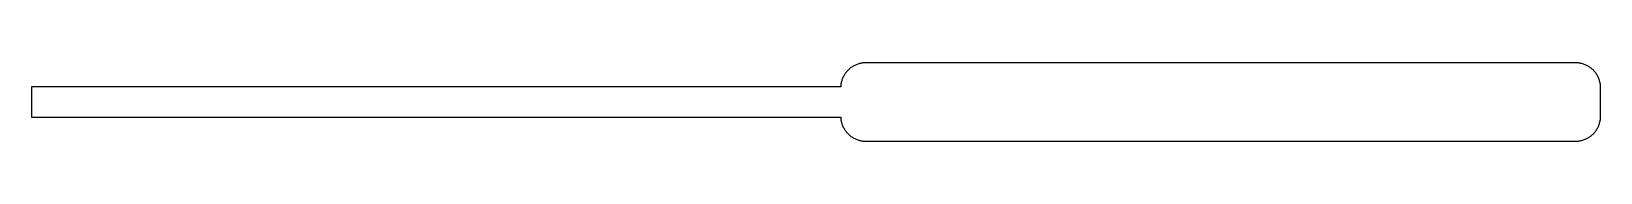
# Model space of a CAD drawing. Header units: millimetres. Extents: x -4 to 330, y -61 to -44.
import ezdxf

# ---------------------------------------------------------------- set-up
doc = ezdxf.new("R2010")
doc.units = ezdxf.units.MM
doc.layers.add('Layer 01', color=12, linetype='Continuous', true_color=0xc80000)

msp = doc.modelspace()

# ---------------------------------------------------------------- linework, layer by layer
at = {"layer": 'Layer 01'}
for p, q in [((168.95, -46.66), (168.86, -46.82)), ((169.04, -46.5), (168.95, -46.66)), ((169.13, -46.34), (169.04, -46.5)), ((169.23, -46.19), (169.13, -46.34)), ((169.34, -46.04), (169.23, -46.19)), ((169.45, -45.89), (169.34, -46.04)), ((169.57, -45.75), (169.45, -45.89)), ((169.69, -45.61), (169.57, -45.75)), ((169.81, -45.48), (169.69, -45.61)), ((169.94, -45.35), (169.81, -45.48)), ((170.08, -45.22), (169.94, -45.35)), ((170.21, -45.1), (170.08, -45.22)), ((170.36, -44.98), (170.21, -45.1)), ((170.5, -44.87), (170.36, -44.98)), ((170.65, -44.77), (170.5, -44.87)), ((170.81, -44.67), (170.65, -44.77)), ((170.96, -44.57), (170.81, -44.67)), ((171.12, -44.48), (170.96, -44.57)), ((171.29, -44.4), (171.12, -44.48)), ((171.45, -44.32), (171.29, -44.4)), ((171.62, -44.25), (171.45, -44.32)), ((171.79, -44.18), (171.62, -44.25)), ((171.97, -44.12), (171.79, -44.18)), ((172.14, -44.06), (171.97, -44.12)), ((172.32, -44.01), (172.14, -44.06)), ((172.5, -43.97), (172.32, -44.01)), ((172.68, -43.93), (172.5, -43.97)), ((172.86, -43.9), (172.68, -43.93)), ((173.04, -43.88), (172.86, -43.9)), ((173.22, -43.86), (173.04, -43.88)), ((173.41, -43.85), (173.22, -43.86)), ((173.59, -43.84), (173.41, -43.85)), ((173.77, -43.84), (173.59, -43.84)), ((324.66, -43.84), (173.77, -43.84)), ((324.85, -43.84), (324.66, -43.84)), ((325.03, -43.85), (324.85, -43.84)), ((325.22, -43.86), (325.03, -43.85)), ((325.4, -43.88), (325.22, -43.86)), ((325.58, -43.9), (325.4, -43.88)), ((325.77, -43.93), (325.58, -43.9)), ((325.95, -43.97), (325.77, -43.93)), ((326.13, -44.02), (325.95, -43.97)), ((326.31, -44.07), (326.13, -44.02)), ((326.48, -44.12), (326.31, -44.07)), ((326.66, -44.18), (326.48, -44.12)), ((326.83, -44.25), (326.66, -44.18)), ((327, -44.33), (326.83, -44.25)), ((327.17, -44.41), (327, -44.33)), ((327.33, -44.49), (327.17, -44.41)), ((327.49, -44.58), (327.33, -44.49)), ((327.65, -44.68), (327.49, -44.58)), ((327.8, -44.78), (327.65, -44.68)), ((327.96, -44.89), (327.8, -44.78)), ((328.1, -45), (327.96, -44.89)), ((328.25, -45.12), (328.1, -45)), ((328.38, -45.24), (328.25, -45.12)), ((328.52, -45.37), (328.38, -45.24)), ((328.65, -45.5), (328.52, -45.37)), ((328.77, -45.64), (328.65, -45.5)), ((328.9, -45.78), (328.77, -45.64)), ((329.01, -45.92), (328.9, -45.78)), ((329.12, -46.07), (329.01, -45.92)), ((329.23, -46.22), (329.12, -46.07)), ((329.33, -46.38), (329.23, -46.22)), ((329.42, -46.54), (329.33, -46.38)), ((329.51, -46.7), (329.42, -46.54)), ((329.59, -46.87), (329.51, -46.7)), ((168.32, -48.94), (-4.03, -48.94)), ((-4.03, -48.94), (-4.03, -55.44)), ((168.33, -48.76), (168.32, -48.94)), ((168.35, -48.57), (168.33, -48.76)), ((168.37, -48.39), (168.35, -48.57)), ((168.4, -48.21), (168.37, -48.39)), ((168.44, -48.03), (168.4, -48.21)), ((168.48, -47.85), (168.44, -48.03)), ((168.53, -47.68), (168.48, -47.85)), ((168.58, -47.5), (168.53, -47.68)), ((168.65, -47.33), (168.58, -47.5)), ((168.71, -47.16), (168.65, -47.33)), ((168.78, -46.99), (168.71, -47.16)), ((168.86, -46.82), (168.78, -46.99)), ((329.67, -47.03), (329.59, -46.87)), ((329.74, -47.2), (329.67, -47.03)), ((329.81, -47.38), (329.74, -47.2)), ((329.87, -47.55), (329.81, -47.38)), ((329.92, -47.73), (329.87, -47.55)), ((329.97, -47.91), (329.92, -47.73)), ((330.01, -48.09), (329.97, -47.91)), ((330.05, -48.27), (330.01, -48.09)), ((330.08, -48.45), (330.05, -48.27)), ((330.1, -48.64), (330.08, -48.45)), ((330.11, -48.82), (330.1, -48.64)), ((330.12, -49.01), (330.11, -48.82)), ((330.13, -49.19), (330.12, -49.01)), ((330.13, -55.19), (330.13, -49.19)), ((-4.03, -55.44), (168.32, -55.44)), ((168.32, -55.44), (168.33, -55.62)), ((168.33, -55.62), (168.34, -55.81)), ((168.34, -55.81), (168.37, -55.99)), ((168.37, -55.99), (168.4, -56.17)), ((168.4, -56.17), (168.44, -56.35)), ((168.44, -56.35), (168.48, -56.53)), ((168.48, -56.53), (168.53, -56.71)), ((168.53, -56.71), (168.58, -56.88)), ((329.87, -56.83), (329.92, -56.66)), ((329.92, -56.66), (329.97, -56.48)), ((329.97, -56.48), (330.01, -56.3)), ((330.01, -56.3), (330.05, -56.11)), ((330.05, -56.11), (330.08, -55.93)), ((330.08, -55.93), (330.1, -55.75)), ((330.1, -55.75), (330.11, -55.56)), ((330.11, -55.56), (330.12, -55.38)), ((330.12, -55.38), (330.13, -55.19)), ((168.58, -56.88), (168.64, -57.06)), ((168.64, -57.06), (168.71, -57.23)), ((168.71, -57.23), (168.78, -57.4)), ((168.78, -57.4), (168.86, -57.56)), ((168.86, -57.56), (168.95, -57.72)), ((168.95, -57.72), (169.04, -57.89)), ((169.04, -57.89), (169.13, -58.04)), ((169.13, -58.04), (169.23, -58.2)), ((169.23, -58.2), (169.34, -58.35)), ((169.34, -58.35), (169.45, -58.49)), ((169.45, -58.49), (169.56, -58.64)), ((169.56, -58.64), (169.69, -58.77)), ((169.69, -58.77), (169.81, -58.91)), ((169.81, -58.91), (169.94, -59.04)), ((169.94, -59.04), (170.08, -59.16)), ((170.08, -59.16), (170.21, -59.29)), ((170.21, -59.29), (170.36, -59.4)), ((170.36, -59.4), (170.5, -59.51)), ((170.5, -59.51), (170.65, -59.62)), ((170.65, -59.62), (170.81, -59.72)), ((170.81, -59.72), (170.96, -59.81)), ((170.96, -59.81), (171.12, -59.9)), ((171.12, -59.9), (171.29, -59.99)), ((171.29, -59.99), (171.45, -60.07)), ((171.45, -60.07), (171.62, -60.14)), ((171.62, -60.14), (171.79, -60.21)), ((326.66, -60.2), (326.83, -60.13)), ((326.83, -60.13), (327, -60.06)), ((327, -60.06), (327.17, -59.98)), ((327.17, -59.98), (327.33, -59.89)), ((327.33, -59.89), (327.49, -59.8)), ((327.49, -59.8), (327.65, -59.71)), ((327.65, -59.71), (327.8, -59.6)), ((327.8, -59.6), (327.96, -59.5)), ((327.96, -59.5), (328.1, -59.38)), ((328.1, -59.38), (328.25, -59.27)), ((328.25, -59.27), (328.38, -59.14)), ((328.38, -59.14), (328.52, -59.02)), ((328.52, -59.02), (328.65, -58.88)), ((328.65, -58.88), (328.77, -58.75)), ((328.77, -58.75), (328.9, -58.61)), ((328.9, -58.61), (329.01, -58.46)), ((329.01, -58.46), (329.12, -58.31)), ((329.12, -58.31), (329.23, -58.16)), ((329.23, -58.16), (329.33, -58.01)), ((329.33, -58.01), (329.42, -57.85)), ((329.42, -57.85), (329.51, -57.69)), ((329.51, -57.69), (329.59, -57.52)), ((329.59, -57.52), (329.67, -57.35)), ((329.67, -57.35), (329.74, -57.18)), ((329.74, -57.18), (329.81, -57.01)), ((329.81, -57.01), (329.87, -56.83)), ((171.79, -60.21), (171.97, -60.27)), ((171.97, -60.27), (172.14, -60.32)), ((172.14, -60.32), (172.32, -60.37)), ((172.32, -60.37), (172.5, -60.41)), ((172.5, -60.41), (172.68, -60.45)), ((172.68, -60.45), (172.86, -60.48)), ((172.86, -60.48), (173.04, -60.51)), ((173.04, -60.51), (173.22, -60.52)), ((173.22, -60.52), (173.41, -60.54)), ((173.41, -60.54), (173.59, -60.54)), ((173.59, -60.54), (173.77, -60.54)), ((173.77, -60.54), (324.66, -60.54)), ((324.66, -60.54), (324.85, -60.54)), ((324.85, -60.54), (325.03, -60.54)), ((325.03, -60.54), (325.22, -60.52)), ((325.22, -60.52), (325.4, -60.51)), ((325.4, -60.51), (325.58, -60.48)), ((325.58, -60.48), (325.77, -60.45)), ((325.77, -60.45), (325.95, -60.41)), ((325.95, -60.41), (326.13, -60.37)), ((326.13, -60.37), (326.31, -60.32)), ((326.31, -60.32), (326.48, -60.26)), ((326.48, -60.26), (326.66, -60.2))]:
    msp.add_line(p, q, dxfattribs=at)

doc.saveas('drawing.dxf')
